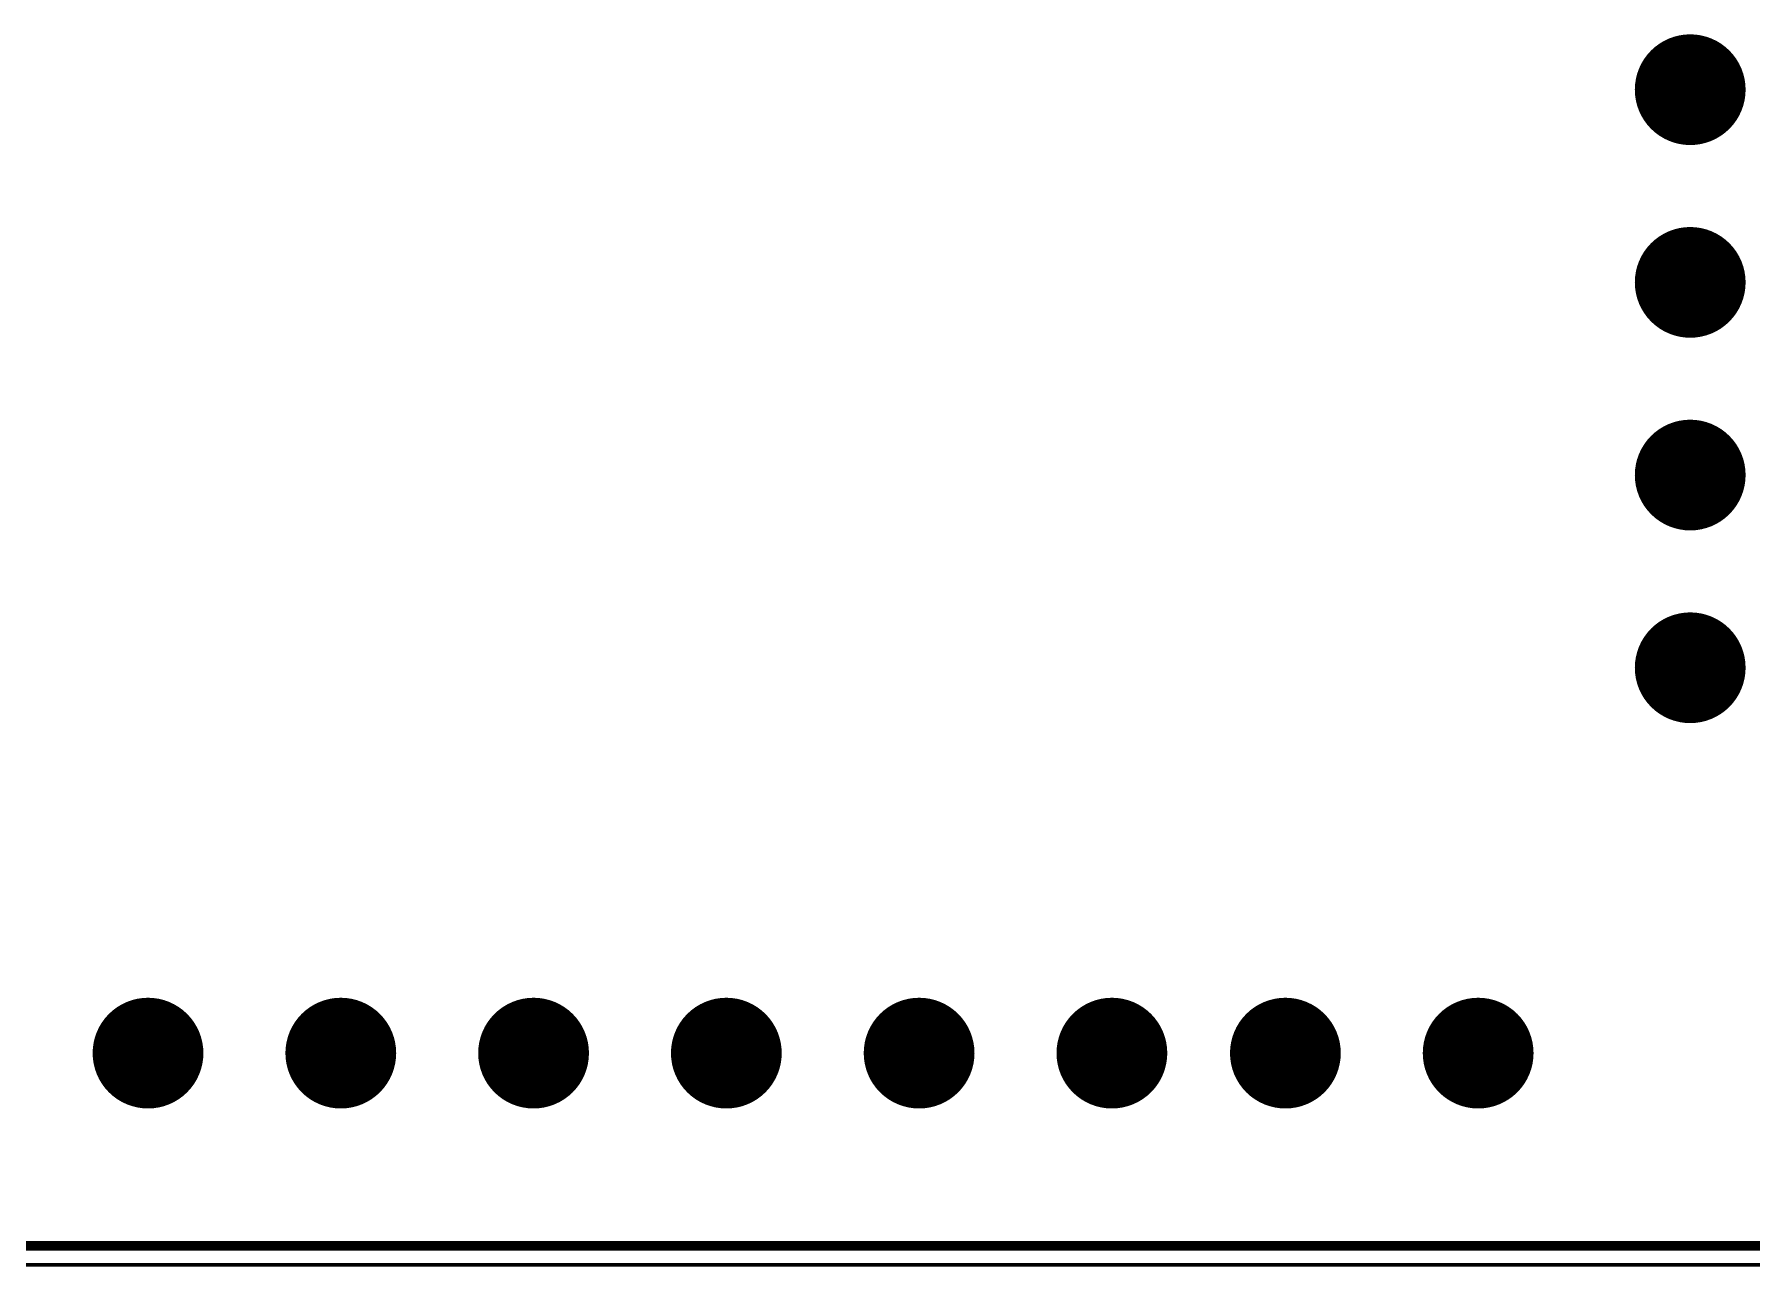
# Model space of a CAD drawing. Header units: millimetres. Extents: x 3.26 to 13.14, y 5.38 to 10.83.
# Drawn here: x 6.451 to 7.342, y 6.808 to 7.448 of the extents above; entities that cross this region are included whole.
import ezdxf

# ---------------------------------------------------------------- set-up
doc = ezdxf.new("R2010")
doc.units = ezdxf.units.MM
doc.header["$MEASUREMENT"] = 0
for name, color, linetype in [('BottomLayer', 5, 'Continuous'), ('BottomSolder', 6, 'Continuous'), ('DrillDrawing', 1, 'Continuous'), ('Mechanical16', 56, 'Continuous'), ('Mechanical4', 56, 'Continuous'), ('MultiLayer', 9, 'Continuous'), ('PadHoleLayer', 156, 'Continuous'), ('TopLayer', 1, 'Continuous'), ('TopOverlay', 2, 'Continuous'), ('TopSolder', 216, 'Continuous')]:
    doc.layers.add(name, color=color, linetype=linetype)

# ---------------------------------------------------------------- blocks, each defined once
blk = doc.blocks.new('_ARDUINO_MEGA2560_REV3___RETAIL_ARDUINO_MEGA2560_REV3___RETAIL_P________65')
at = {"layer": 'BottomLayer', "const_width": 0.02673}
for points in [[(-0.96337, -0.9, 1), (-0.93663, -0.9, 1)], [(-0.96337, -1, 1), (-0.93663, -1, 1)], [(-0.96337, -1.1, 1), (-0.93663, -1.1, 1)], [(-0.96337, -1.2, 1), (-0.93663, -1.2, 1)], [(-0.96337, -1.3, 1), (-0.93663, -1.3, 1)], [(-0.96337, -1.4, 1), (-0.93663, -1.4, 1)], [(-0.96337, -1.49, 1), (-0.93663, -1.49, 1)], [(-0.96337, -1.59, 1), (-0.93663, -1.59, 1)], [(-0.76337, -1.7, 1), (-0.73663, -1.7, 1)], [(-0.66337, -1.7, 1), (-0.63663, -1.7, 1)], [(-0.56337, -1.7, 1), (-0.53663, -1.7, 1)], [(-0.46337, -1.7, 1), (-0.43663, -1.7, 1)]]:
    blk.add_lwpolyline(points, format="xyb", close=True, dxfattribs=at)
at = {"layer": 'BottomSolder', "const_width": 0.02873}
for points in [[(-0.96437, -0.9, 1), (-0.93563, -0.9, 1)], [(-0.96437, -1, 1), (-0.93563, -1, 1)], [(-0.96437, -1.1, 1), (-0.93563, -1.1, 1)], [(-0.96437, -1.2, 1), (-0.93563, -1.2, 1)], [(-0.96437, -1.3, 1), (-0.93563, -1.3, 1)], [(-0.96437, -1.4, 1), (-0.93563, -1.4, 1)], [(-0.96437, -1.49, 1), (-0.93563, -1.49, 1)], [(-0.96437, -1.59, 1), (-0.93563, -1.59, 1)], [(-0.76437, -1.7, 1), (-0.73563, -1.7, 1)], [(-0.66437, -1.7, 1), (-0.63563, -1.7, 1)], [(-0.56437, -1.7, 1), (-0.53563, -1.7, 1)], [(-0.46437, -1.7, 1), (-0.43563, -1.7, 1)]]:
    blk.add_lwpolyline(points, format="xyb", close=True, dxfattribs=at)
at = {"layer": 'Mechanical16', "const_width": 0.00197}
blk.add_lwpolyline([(-1.05984, 2.00984), (-1.05984, -2.00984)], dxfattribs=at)
at = {"layer": 'Mechanical4', "const_width": 0.005}
blk.add_lwpolyline([(-1.05, 2), (-1.05, -2)], dxfattribs=at)
blk.add_lwpolyline([(-1.05, 2), (-1.05, -2)], dxfattribs=at)
at = {"layer": 'MultiLayer', "const_width": 0.02673}
for points in [[(-0.96337, -0.9, 1), (-0.93663, -0.9, 1)], [(-0.96337, -1, 1), (-0.93663, -1, 1)], [(-0.96337, -1.1, 1), (-0.93663, -1.1, 1)], [(-0.96337, -1.2, 1), (-0.93663, -1.2, 1)], [(-0.96337, -1.3, 1), (-0.93663, -1.3, 1)], [(-0.96337, -1.4, 1), (-0.93663, -1.4, 1)], [(-0.96337, -1.49, 1), (-0.93663, -1.49, 1)], [(-0.96337, -1.59, 1), (-0.93663, -1.59, 1)], [(-0.76337, -1.7, 1), (-0.73663, -1.7, 1)], [(-0.66337, -1.7, 1), (-0.63663, -1.7, 1)], [(-0.56337, -1.7, 1), (-0.53663, -1.7, 1)], [(-0.46337, -1.7, 1), (-0.43663, -1.7, 1)]]:
    blk.add_lwpolyline(points, format="xyb", close=True, dxfattribs=at)
at = {"layer": 'PadHoleLayer', "const_width": 0.01673}
for points in [[(-0.95837, -0.9, 1), (-0.94163, -0.9, 1)], [(-0.95837, -1, 1), (-0.94163, -1, 1)], [(-0.95837, -1.1, 1), (-0.94163, -1.1, 1)], [(-0.95837, -1.2, 1), (-0.94163, -1.2, 1)], [(-0.95837, -1.3, 1), (-0.94163, -1.3, 1)], [(-0.95837, -1.4, 1), (-0.94163, -1.4, 1)], [(-0.95837, -1.49, 1), (-0.94163, -1.49, 1)], [(-0.95837, -1.59, 1), (-0.94163, -1.59, 1)], [(-0.75837, -1.7, 1), (-0.74163, -1.7, 1)], [(-0.65837, -1.7, 1), (-0.64163, -1.7, 1)], [(-0.55837, -1.7, 1), (-0.54163, -1.7, 1)], [(-0.45837, -1.7, 1), (-0.44163, -1.7, 1)]]:
    blk.add_lwpolyline(points, format="xyb", close=True, dxfattribs=at)
at = {"layer": 'TopLayer', "const_width": 0.02673}
for points in [[(-0.96337, -0.9, 1), (-0.93663, -0.9, 1)], [(-0.96337, -1, 1), (-0.93663, -1, 1)], [(-0.96337, -1.1, 1), (-0.93663, -1.1, 1)], [(-0.96337, -1.2, 1), (-0.93663, -1.2, 1)], [(-0.96337, -1.3, 1), (-0.93663, -1.3, 1)], [(-0.96337, -1.4, 1), (-0.93663, -1.4, 1)], [(-0.96337, -1.49, 1), (-0.93663, -1.49, 1)], [(-0.96337, -1.59, 1), (-0.93663, -1.59, 1)], [(-0.76337, -1.7, 1), (-0.73663, -1.7, 1)], [(-0.66337, -1.7, 1), (-0.63663, -1.7, 1)], [(-0.56337, -1.7, 1), (-0.53663, -1.7, 1)], [(-0.46337, -1.7, 1), (-0.43663, -1.7, 1)]]:
    blk.add_lwpolyline(points, format="xyb", close=True, dxfattribs=at)
at = {"layer": 'TopOverlay', "const_width": 0.005}
blk.add_lwpolyline([(-1.05, 2), (-1.05, -2)], dxfattribs=at)
at = {"layer": 'TopSolder', "const_width": 0.02873}
for points in [[(-0.96437, -0.9, 1), (-0.93563, -0.9, 1)], [(-0.96437, -1, 1), (-0.93563, -1, 1)], [(-0.96437, -1.1, 1), (-0.93563, -1.1, 1)], [(-0.96437, -1.2, 1), (-0.93563, -1.2, 1)], [(-0.96437, -1.3, 1), (-0.93563, -1.3, 1)], [(-0.96437, -1.4, 1), (-0.93563, -1.4, 1)], [(-0.96437, -1.49, 1), (-0.93563, -1.49, 1)], [(-0.96437, -1.59, 1), (-0.93563, -1.59, 1)], [(-0.76437, -1.7, 1), (-0.73563, -1.7, 1)], [(-0.66437, -1.7, 1), (-0.63563, -1.7, 1)], [(-0.56437, -1.7, 1), (-0.53563, -1.7, 1)], [(-0.46437, -1.7, 1), (-0.43563, -1.7, 1)]]:
    blk.add_lwpolyline(points, format="xyb", close=True, dxfattribs=at)

msp = doc.modelspace()

# ---------------------------------------------------------------- linework, layer by layer
at = {"layer": 'DrillDrawing', "const_width": 0.002}
for points in [[(7.305, 7.424), (7.305, 7.429)], [(7.305, 7.429), (7.315, 7.429)], [(7.315, 7.424), (7.315, 7.429)], [(7.3, 7.414), (7.3, 7.424)], [(7.3, 7.424), (7.305, 7.424)], [(7.315, 7.424), (7.32, 7.424)], [(7.32, 7.414), (7.32, 7.424)], [(7.3, 7.414), (7.305, 7.414)], [(7.305, 7.409), (7.305, 7.414)], [(7.315, 7.414), (7.32, 7.414)], [(7.315, 7.409), (7.315, 7.414)], [(7.305, 7.409), (7.315, 7.409)], [(7.3, 7.314), (7.3, 7.324)], [(7.3, 7.324), (7.305, 7.324)], [(7.305, 7.324), (7.305, 7.329)], [(7.305, 7.329), (7.315, 7.329)], [(7.315, 7.324), (7.315, 7.329)], [(7.315, 7.324), (7.32, 7.324)], [(7.32, 7.314), (7.32, 7.324)], [(7.3, 7.314), (7.305, 7.314)], [(7.305, 7.309), (7.305, 7.314)], [(7.315, 7.314), (7.32, 7.314)], [(7.315, 7.309), (7.315, 7.314)], [(7.305, 7.309), (7.315, 7.309)], [(7.3, 7.214), (7.3, 7.224)], [(7.3, 7.224), (7.305, 7.224)], [(7.305, 7.224), (7.305, 7.229)], [(7.305, 7.229), (7.315, 7.229)], [(7.315, 7.224), (7.315, 7.229)], [(7.315, 7.224), (7.32, 7.224)], [(7.32, 7.214), (7.32, 7.224)], [(7.3, 7.214), (7.305, 7.214)], [(7.305, 7.209), (7.305, 7.214)], [(7.305, 7.209), (7.315, 7.209)], [(7.315, 7.214), (7.32, 7.214)], [(7.315, 7.209), (7.315, 7.214)], [(7.305, 7.124), (7.305, 7.129)], [(7.305, 7.129), (7.315, 7.129)], [(7.315, 7.124), (7.315, 7.129)], [(7.3, 7.114), (7.3, 7.124)], [(7.3, 7.124), (7.305, 7.124)], [(7.315, 7.124), (7.32, 7.124)], [(7.32, 7.114), (7.32, 7.124)], [(7.3, 7.114), (7.305, 7.114)], [(7.305, 7.109), (7.305, 7.114)], [(7.305, 7.109), (7.315, 7.109)], [(7.315, 7.114), (7.32, 7.114)], [(7.315, 7.109), (7.315, 7.114)], [(6.5, 6.914), (6.5, 6.924)], [(6.5, 6.924), (6.505, 6.924)], [(6.505, 6.924), (6.505, 6.929)], [(6.505, 6.929), (6.515, 6.929)], [(6.515, 6.924), (6.515, 6.929)], [(6.515, 6.924), (6.52, 6.924)], [(6.52, 6.914), (6.52, 6.924)], [(6.6, 6.914), (6.6, 6.924)], [(6.6, 6.924), (6.605, 6.924)], [(6.605, 6.924), (6.605, 6.929)], [(6.605, 6.929), (6.615, 6.929)], [(6.615, 6.924), (6.615, 6.929)], [(6.615, 6.924), (6.62, 6.924)], [(6.62, 6.914), (6.62, 6.924)], [(6.7, 6.914), (6.7, 6.924)], [(6.7, 6.924), (6.705, 6.924)], [(6.705, 6.924), (6.705, 6.929)], [(6.705, 6.929), (6.715, 6.929)], [(6.715, 6.924), (6.715, 6.929)], [(6.715, 6.924), (6.72, 6.924)], [(6.72, 6.914), (6.72, 6.924)], [(6.8, 6.914), (6.8, 6.924)], [(6.8, 6.924), (6.805, 6.924)], [(6.805, 6.924), (6.805, 6.929)], [(6.805, 6.929), (6.815, 6.929)], [(6.815, 6.924), (6.815, 6.929)], [(6.815, 6.924), (6.82, 6.924)], [(6.82, 6.914), (6.82, 6.924)], [(6.9, 6.914), (6.9, 6.924)], [(6.9, 6.924), (6.905, 6.924)], [(6.905, 6.924), (6.905, 6.929)], [(6.905, 6.929), (6.915, 6.929)], [(6.915, 6.924), (6.915, 6.929)], [(6.915, 6.924), (6.92, 6.924)], [(6.92, 6.914), (6.92, 6.924)], [(7, 6.914), (7, 6.924)], [(7, 6.924), (7.005, 6.924)], [(7.005, 6.924), (7.005, 6.929)], [(7.005, 6.929), (7.015, 6.929)], [(7.015, 6.924), (7.015, 6.929)], [(7.015, 6.924), (7.02, 6.924)], [(7.02, 6.914), (7.02, 6.924)], [(7.09, 6.914), (7.09, 6.924)], [(7.09, 6.924), (7.095, 6.924)], [(7.095, 6.924), (7.095, 6.929)], [(7.095, 6.929), (7.105, 6.929)], [(7.105, 6.924), (7.105, 6.929)], [(7.105, 6.924), (7.11, 6.924)], [(7.11, 6.914), (7.11, 6.924)], [(7.19, 6.914), (7.19, 6.924)], [(7.19, 6.924), (7.195, 6.924)], [(7.195, 6.924), (7.195, 6.929)], [(7.195, 6.929), (7.205, 6.929)], [(7.205, 6.924), (7.205, 6.929)], [(7.205, 6.924), (7.21, 6.924)], [(7.21, 6.914), (7.21, 6.924)], [(6.5, 6.914), (6.505, 6.914)], [(6.505, 6.909), (6.505, 6.914)], [(6.515, 6.914), (6.52, 6.914)], [(6.515, 6.909), (6.515, 6.914)], [(6.6, 6.914), (6.605, 6.914)], [(6.605, 6.909), (6.605, 6.914)], [(6.615, 6.914), (6.62, 6.914)], [(6.615, 6.909), (6.615, 6.914)], [(6.7, 6.914), (6.705, 6.914)], [(6.705, 6.909), (6.705, 6.914)], [(6.715, 6.914), (6.72, 6.914)], [(6.715, 6.909), (6.715, 6.914)], [(6.8, 6.914), (6.805, 6.914)], [(6.805, 6.909), (6.805, 6.914)], [(6.815, 6.914), (6.82, 6.914)], [(6.815, 6.909), (6.815, 6.914)], [(6.9, 6.914), (6.905, 6.914)], [(6.905, 6.909), (6.905, 6.914)], [(6.915, 6.914), (6.92, 6.914)], [(6.915, 6.909), (6.915, 6.914)], [(7, 6.914), (7.005, 6.914)], [(7.005, 6.909), (7.005, 6.914)], [(7.015, 6.914), (7.02, 6.914)], [(7.015, 6.909), (7.015, 6.914)], [(7.09, 6.914), (7.095, 6.914)], [(7.095, 6.909), (7.095, 6.914)], [(7.105, 6.914), (7.11, 6.914)], [(7.105, 6.909), (7.105, 6.914)], [(7.19, 6.914), (7.195, 6.914)], [(7.195, 6.909), (7.195, 6.914)], [(7.205, 6.914), (7.21, 6.914)], [(7.205, 6.909), (7.205, 6.914)], [(6.505, 6.909), (6.515, 6.909)], [(6.605, 6.909), (6.615, 6.909)], [(6.705, 6.909), (6.715, 6.909)], [(6.805, 6.909), (6.815, 6.909)], [(6.905, 6.909), (6.915, 6.909)], [(7.005, 6.909), (7.015, 6.909)], [(7.095, 6.909), (7.105, 6.909)], [(7.195, 6.909), (7.205, 6.909)]]:
    msp.add_lwpolyline(points, dxfattribs=at)
at = {"layer": 'DrillDrawing', "const_width": 0.001}
for points in [[(7.3045, 7.429, 1), (7.3055, 7.429, 1)], [(7.3045, 7.429, 1), (7.3055, 7.429, 1)], [(7.3145, 7.429, 1), (7.3155, 7.429, 1)], [(7.3145, 7.429, 1), (7.3155, 7.429, 1)], [(7.2995, 7.424, 1), (7.3005, 7.424, 1)], [(7.2995, 7.424, 1), (7.3005, 7.424, 1)], [(7.3045, 7.424, 1), (7.3055, 7.424, 1)], [(7.3045, 7.424, 1), (7.3055, 7.424, 1)], [(7.3145, 7.424, 1), (7.3155, 7.424, 1)], [(7.3145, 7.424, 1), (7.3155, 7.424, 1)], [(7.3195, 7.424, 1), (7.3205, 7.424, 1)], [(7.3195, 7.424, 1), (7.3205, 7.424, 1)], [(7.2995, 7.414, 1), (7.3005, 7.414, 1)], [(7.2995, 7.414, 1), (7.3005, 7.414, 1)], [(7.3045, 7.414, 1), (7.3055, 7.414, 1)], [(7.3045, 7.414, 1), (7.3055, 7.414, 1)], [(7.3145, 7.414, 1), (7.3155, 7.414, 1)], [(7.3145, 7.414, 1), (7.3155, 7.414, 1)], [(7.3195, 7.414, 1), (7.3205, 7.414, 1)], [(7.3195, 7.414, 1), (7.3205, 7.414, 1)], [(7.3045, 7.409, 1), (7.3055, 7.409, 1)], [(7.3045, 7.409, 1), (7.3055, 7.409, 1)], [(7.3145, 7.409, 1), (7.3155, 7.409, 1)], [(7.3145, 7.409, 1), (7.3155, 7.409, 1)], [(7.2995, 7.324, 1), (7.3005, 7.324, 1)], [(7.2995, 7.324, 1), (7.3005, 7.324, 1)], [(7.3045, 7.329, 1), (7.3055, 7.329, 1)], [(7.3045, 7.329, 1), (7.3055, 7.329, 1)], [(7.3045, 7.324, 1), (7.3055, 7.324, 1)], [(7.3045, 7.324, 1), (7.3055, 7.324, 1)], [(7.3145, 7.329, 1), (7.3155, 7.329, 1)], [(7.3145, 7.329, 1), (7.3155, 7.329, 1)], [(7.3145, 7.324, 1), (7.3155, 7.324, 1)], [(7.3145, 7.324, 1), (7.3155, 7.324, 1)], [(7.3195, 7.324, 1), (7.3205, 7.324, 1)], [(7.3195, 7.324, 1), (7.3205, 7.324, 1)], [(7.2995, 7.314, 1), (7.3005, 7.314, 1)], [(7.2995, 7.314, 1), (7.3005, 7.314, 1)], [(7.3045, 7.314, 1), (7.3055, 7.314, 1)], [(7.3045, 7.314, 1), (7.3055, 7.314, 1)], [(7.3145, 7.314, 1), (7.3155, 7.314, 1)], [(7.3145, 7.314, 1), (7.3155, 7.314, 1)], [(7.3195, 7.314, 1), (7.3205, 7.314, 1)], [(7.3195, 7.314, 1), (7.3205, 7.314, 1)], [(7.3045, 7.309, 1), (7.3055, 7.309, 1)], [(7.3045, 7.309, 1), (7.3055, 7.309, 1)], [(7.3145, 7.309, 1), (7.3155, 7.309, 1)], [(7.3145, 7.309, 1), (7.3155, 7.309, 1)], [(7.2995, 7.224, 1), (7.3005, 7.224, 1)], [(7.2995, 7.224, 1), (7.3005, 7.224, 1)], [(7.3045, 7.229, 1), (7.3055, 7.229, 1)], [(7.3045, 7.229, 1), (7.3055, 7.229, 1)], [(7.3045, 7.224, 1), (7.3055, 7.224, 1)], [(7.3045, 7.224, 1), (7.3055, 7.224, 1)], [(7.3145, 7.229, 1), (7.3155, 7.229, 1)], [(7.3145, 7.229, 1), (7.3155, 7.229, 1)], [(7.3145, 7.224, 1), (7.3155, 7.224, 1)], [(7.3145, 7.224, 1), (7.3155, 7.224, 1)], [(7.3195, 7.224, 1), (7.3205, 7.224, 1)], [(7.3195, 7.224, 1), (7.3205, 7.224, 1)], [(7.2995, 7.214, 1), (7.3005, 7.214, 1)], [(7.2995, 7.214, 1), (7.3005, 7.214, 1)], [(7.3045, 7.214, 1), (7.3055, 7.214, 1)], [(7.3045, 7.214, 1), (7.3055, 7.214, 1)], [(7.3045, 7.209, 1), (7.3055, 7.209, 1)], [(7.3045, 7.209, 1), (7.3055, 7.209, 1)], [(7.3145, 7.214, 1), (7.3155, 7.214, 1)], [(7.3145, 7.214, 1), (7.3155, 7.214, 1)], [(7.3145, 7.209, 1), (7.3155, 7.209, 1)], [(7.3145, 7.209, 1), (7.3155, 7.209, 1)], [(7.3195, 7.214, 1), (7.3205, 7.214, 1)], [(7.3195, 7.214, 1), (7.3205, 7.214, 1)], [(7.3045, 7.129, 1), (7.3055, 7.129, 1)], [(7.3045, 7.129, 1), (7.3055, 7.129, 1)], [(7.3145, 7.129, 1), (7.3155, 7.129, 1)], [(7.3145, 7.129, 1), (7.3155, 7.129, 1)], [(7.2995, 7.124, 1), (7.3005, 7.124, 1)], [(7.2995, 7.124, 1), (7.3005, 7.124, 1)], [(7.3045, 7.124, 1), (7.3055, 7.124, 1)], [(7.3045, 7.124, 1), (7.3055, 7.124, 1)], [(7.3145, 7.124, 1), (7.3155, 7.124, 1)], [(7.3145, 7.124, 1), (7.3155, 7.124, 1)], [(7.3195, 7.124, 1), (7.3205, 7.124, 1)], [(7.3195, 7.124, 1), (7.3205, 7.124, 1)], [(7.2995, 7.114, 1), (7.3005, 7.114, 1)], [(7.2995, 7.114, 1), (7.3005, 7.114, 1)], [(7.3045, 7.114, 1), (7.3055, 7.114, 1)], [(7.3045, 7.114, 1), (7.3055, 7.114, 1)], [(7.3045, 7.109, 1), (7.3055, 7.109, 1)], [(7.3045, 7.109, 1), (7.3055, 7.109, 1)], [(7.3145, 7.114, 1), (7.3155, 7.114, 1)], [(7.3145, 7.114, 1), (7.3155, 7.114, 1)], [(7.3145, 7.109, 1), (7.3155, 7.109, 1)], [(7.3145, 7.109, 1), (7.3155, 7.109, 1)], [(7.3195, 7.114, 1), (7.3205, 7.114, 1)], [(7.3195, 7.114, 1), (7.3205, 7.114, 1)], [(6.4995, 6.924, 1), (6.5005, 6.924, 1)], [(6.4995, 6.924, 1), (6.5005, 6.924, 1)], [(6.5045, 6.929, 1), (6.5055, 6.929, 1)], [(6.5045, 6.929, 1), (6.5055, 6.929, 1)], [(6.5045, 6.924, 1), (6.5055, 6.924, 1)], [(6.5045, 6.924, 1), (6.5055, 6.924, 1)], [(6.5145, 6.929, 1), (6.5155, 6.929, 1)], [(6.5145, 6.929, 1), (6.5155, 6.929, 1)], [(6.5145, 6.924, 1), (6.5155, 6.924, 1)], [(6.5145, 6.924, 1), (6.5155, 6.924, 1)], [(6.5195, 6.924, 1), (6.5205, 6.924, 1)], [(6.5195, 6.924, 1), (6.5205, 6.924, 1)], [(6.5995, 6.924, 1), (6.6005, 6.924, 1)], [(6.5995, 6.924, 1), (6.6005, 6.924, 1)], [(6.6045, 6.929, 1), (6.6055, 6.929, 1)], [(6.6045, 6.929, 1), (6.6055, 6.929, 1)], [(6.6045, 6.924, 1), (6.6055, 6.924, 1)], [(6.6045, 6.924, 1), (6.6055, 6.924, 1)], [(6.6145, 6.929, 1), (6.6155, 6.929, 1)], [(6.6145, 6.929, 1), (6.6155, 6.929, 1)], [(6.6145, 6.924, 1), (6.6155, 6.924, 1)], [(6.6145, 6.924, 1), (6.6155, 6.924, 1)], [(6.6195, 6.924, 1), (6.6205, 6.924, 1)], [(6.6195, 6.924, 1), (6.6205, 6.924, 1)], [(6.6995, 6.924, 1), (6.7005, 6.924, 1)], [(6.6995, 6.924, 1), (6.7005, 6.924, 1)], [(6.7045, 6.929, 1), (6.7055, 6.929, 1)], [(6.7045, 6.929, 1), (6.7055, 6.929, 1)], [(6.7045, 6.924, 1), (6.7055, 6.924, 1)], [(6.7045, 6.924, 1), (6.7055, 6.924, 1)], [(6.7145, 6.929, 1), (6.7155, 6.929, 1)], [(6.7145, 6.929, 1), (6.7155, 6.929, 1)], [(6.7145, 6.924, 1), (6.7155, 6.924, 1)], [(6.7145, 6.924, 1), (6.7155, 6.924, 1)], [(6.7195, 6.924, 1), (6.7205, 6.924, 1)], [(6.7195, 6.924, 1), (6.7205, 6.924, 1)], [(6.7995, 6.924, 1), (6.8005, 6.924, 1)], [(6.7995, 6.924, 1), (6.8005, 6.924, 1)], [(6.8045, 6.929, 1), (6.8055, 6.929, 1)], [(6.8045, 6.929, 1), (6.8055, 6.929, 1)], [(6.8045, 6.924, 1), (6.8055, 6.924, 1)], [(6.8045, 6.924, 1), (6.8055, 6.924, 1)], [(6.8145, 6.929, 1), (6.8155, 6.929, 1)], [(6.8145, 6.929, 1), (6.8155, 6.929, 1)], [(6.8145, 6.924, 1), (6.8155, 6.924, 1)], [(6.8145, 6.924, 1), (6.8155, 6.924, 1)], [(6.8195, 6.924, 1), (6.8205, 6.924, 1)], [(6.8195, 6.924, 1), (6.8205, 6.924, 1)], [(6.8995, 6.924, 1), (6.9005, 6.924, 1)], [(6.8995, 6.924, 1), (6.9005, 6.924, 1)], [(6.9045, 6.929, 1), (6.9055, 6.929, 1)], [(6.9045, 6.929, 1), (6.9055, 6.929, 1)], [(6.9045, 6.924, 1), (6.9055, 6.924, 1)], [(6.9045, 6.924, 1), (6.9055, 6.924, 1)], [(6.9145, 6.929, 1), (6.9155, 6.929, 1)], [(6.9145, 6.929, 1), (6.9155, 6.929, 1)], [(6.9145, 6.924, 1), (6.9155, 6.924, 1)], [(6.9145, 6.924, 1), (6.9155, 6.924, 1)], [(6.9195, 6.924, 1), (6.9205, 6.924, 1)], [(6.9195, 6.924, 1), (6.9205, 6.924, 1)], [(6.9995, 6.924, 1), (7.0005, 6.924, 1)], [(6.9995, 6.924, 1), (7.0005, 6.924, 1)], [(7.0045, 6.929, 1), (7.0055, 6.929, 1)], [(7.0045, 6.929, 1), (7.0055, 6.929, 1)], [(7.0045, 6.924, 1), (7.0055, 6.924, 1)], [(7.0045, 6.924, 1), (7.0055, 6.924, 1)], [(7.0145, 6.929, 1), (7.0155, 6.929, 1)], [(7.0145, 6.929, 1), (7.0155, 6.929, 1)], [(7.0145, 6.924, 1), (7.0155, 6.924, 1)], [(7.0145, 6.924, 1), (7.0155, 6.924, 1)], [(7.0195, 6.924, 1), (7.0205, 6.924, 1)], [(7.0195, 6.924, 1), (7.0205, 6.924, 1)], [(7.0895, 6.924, 1), (7.0905, 6.924, 1)], [(7.0895, 6.924, 1), (7.0905, 6.924, 1)], [(7.0945, 6.929, 1), (7.0955, 6.929, 1)], [(7.0945, 6.929, 1), (7.0955, 6.929, 1)], [(7.0945, 6.924, 1), (7.0955, 6.924, 1)], [(7.0945, 6.924, 1), (7.0955, 6.924, 1)], [(7.1045, 6.929, 1), (7.1055, 6.929, 1)], [(7.1045, 6.929, 1), (7.1055, 6.929, 1)], [(7.1045, 6.924, 1), (7.1055, 6.924, 1)], [(7.1045, 6.924, 1), (7.1055, 6.924, 1)], [(7.1095, 6.924, 1), (7.1105, 6.924, 1)], [(7.1095, 6.924, 1), (7.1105, 6.924, 1)], [(7.1895, 6.924, 1), (7.1905, 6.924, 1)], [(7.1895, 6.924, 1), (7.1905, 6.924, 1)], [(7.1945, 6.929, 1), (7.1955, 6.929, 1)], [(7.1945, 6.929, 1), (7.1955, 6.929, 1)], [(7.1945, 6.924, 1), (7.1955, 6.924, 1)], [(7.1945, 6.924, 1), (7.1955, 6.924, 1)], [(7.2045, 6.929, 1), (7.2055, 6.929, 1)], [(7.2045, 6.929, 1), (7.2055, 6.929, 1)], [(7.2045, 6.924, 1), (7.2055, 6.924, 1)], [(7.2045, 6.924, 1), (7.2055, 6.924, 1)], [(7.2095, 6.924, 1), (7.2105, 6.924, 1)], [(7.2095, 6.924, 1), (7.2105, 6.924, 1)], [(6.4995, 6.914, 1), (6.5005, 6.914, 1)], [(6.4995, 6.914, 1), (6.5005, 6.914, 1)], [(6.5045, 6.914, 1), (6.5055, 6.914, 1)], [(6.5045, 6.914, 1), (6.5055, 6.914, 1)], [(6.5145, 6.914, 1), (6.5155, 6.914, 1)], [(6.5145, 6.914, 1), (6.5155, 6.914, 1)], [(6.5195, 6.914, 1), (6.5205, 6.914, 1)], [(6.5195, 6.914, 1), (6.5205, 6.914, 1)], [(6.5995, 6.914, 1), (6.6005, 6.914, 1)], [(6.5995, 6.914, 1), (6.6005, 6.914, 1)], [(6.6045, 6.914, 1), (6.6055, 6.914, 1)], [(6.6045, 6.914, 1), (6.6055, 6.914, 1)], [(6.6145, 6.914, 1), (6.6155, 6.914, 1)], [(6.6145, 6.914, 1), (6.6155, 6.914, 1)], [(6.6195, 6.914, 1), (6.6205, 6.914, 1)], [(6.6195, 6.914, 1), (6.6205, 6.914, 1)], [(6.6995, 6.914, 1), (6.7005, 6.914, 1)], [(6.6995, 6.914, 1), (6.7005, 6.914, 1)], [(6.7045, 6.914, 1), (6.7055, 6.914, 1)], [(6.7045, 6.914, 1), (6.7055, 6.914, 1)], [(6.7145, 6.914, 1), (6.7155, 6.914, 1)], [(6.7145, 6.914, 1), (6.7155, 6.914, 1)], [(6.7195, 6.914, 1), (6.7205, 6.914, 1)], [(6.7195, 6.914, 1), (6.7205, 6.914, 1)], [(6.7995, 6.914, 1), (6.8005, 6.914, 1)], [(6.7995, 6.914, 1), (6.8005, 6.914, 1)], [(6.8045, 6.914, 1), (6.8055, 6.914, 1)], [(6.8045, 6.914, 1), (6.8055, 6.914, 1)], [(6.8145, 6.914, 1), (6.8155, 6.914, 1)], [(6.8145, 6.914, 1), (6.8155, 6.914, 1)], [(6.8195, 6.914, 1), (6.8205, 6.914, 1)], [(6.8195, 6.914, 1), (6.8205, 6.914, 1)], [(6.8995, 6.914, 1), (6.9005, 6.914, 1)], [(6.8995, 6.914, 1), (6.9005, 6.914, 1)], [(6.9045, 6.914, 1), (6.9055, 6.914, 1)], [(6.9045, 6.914, 1), (6.9055, 6.914, 1)], [(6.9145, 6.914, 1), (6.9155, 6.914, 1)], [(6.9145, 6.914, 1), (6.9155, 6.914, 1)], [(6.9195, 6.914, 1), (6.9205, 6.914, 1)], [(6.9195, 6.914, 1), (6.9205, 6.914, 1)], [(6.9995, 6.914, 1), (7.0005, 6.914, 1)], [(6.9995, 6.914, 1), (7.0005, 6.914, 1)], [(7.0045, 6.914, 1), (7.0055, 6.914, 1)], [(7.0045, 6.914, 1), (7.0055, 6.914, 1)], [(7.0145, 6.914, 1), (7.0155, 6.914, 1)], [(7.0145, 6.914, 1), (7.0155, 6.914, 1)], [(7.0195, 6.914, 1), (7.0205, 6.914, 1)], [(7.0195, 6.914, 1), (7.0205, 6.914, 1)], [(7.0895, 6.914, 1), (7.0905, 6.914, 1)], [(7.0895, 6.914, 1), (7.0905, 6.914, 1)], [(7.0945, 6.914, 1), (7.0955, 6.914, 1)], [(7.0945, 6.914, 1), (7.0955, 6.914, 1)], [(7.1045, 6.914, 1), (7.1055, 6.914, 1)], [(7.1045, 6.914, 1), (7.1055, 6.914, 1)], [(7.1095, 6.914, 1), (7.1105, 6.914, 1)], [(7.1095, 6.914, 1), (7.1105, 6.914, 1)], [(7.1895, 6.914, 1), (7.1905, 6.914, 1)], [(7.1895, 6.914, 1), (7.1905, 6.914, 1)], [(7.1945, 6.914, 1), (7.1955, 6.914, 1)], [(7.1945, 6.914, 1), (7.1955, 6.914, 1)], [(7.2045, 6.914, 1), (7.2055, 6.914, 1)], [(7.2045, 6.914, 1), (7.2055, 6.914, 1)], [(7.2095, 6.914, 1), (7.2105, 6.914, 1)], [(7.2095, 6.914, 1), (7.2105, 6.914, 1)], [(6.5045, 6.909, 1), (6.5055, 6.909, 1)], [(6.5045, 6.909, 1), (6.5055, 6.909, 1)], [(6.5145, 6.909, 1), (6.5155, 6.909, 1)], [(6.5145, 6.909, 1), (6.5155, 6.909, 1)], [(6.6045, 6.909, 1), (6.6055, 6.909, 1)], [(6.6045, 6.909, 1), (6.6055, 6.909, 1)], [(6.6145, 6.909, 1), (6.6155, 6.909, 1)], [(6.6145, 6.909, 1), (6.6155, 6.909, 1)], [(6.7045, 6.909, 1), (6.7055, 6.909, 1)], [(6.7045, 6.909, 1), (6.7055, 6.909, 1)], [(6.7145, 6.909, 1), (6.7155, 6.909, 1)], [(6.7145, 6.909, 1), (6.7155, 6.909, 1)], [(6.8045, 6.909, 1), (6.8055, 6.909, 1)], [(6.8045, 6.909, 1), (6.8055, 6.909, 1)], [(6.8145, 6.909, 1), (6.8155, 6.909, 1)], [(6.8145, 6.909, 1), (6.8155, 6.909, 1)], [(6.9045, 6.909, 1), (6.9055, 6.909, 1)], [(6.9045, 6.909, 1), (6.9055, 6.909, 1)], [(6.9145, 6.909, 1), (6.9155, 6.909, 1)], [(6.9145, 6.909, 1), (6.9155, 6.909, 1)], [(7.0045, 6.909, 1), (7.0055, 6.909, 1)], [(7.0045, 6.909, 1), (7.0055, 6.909, 1)], [(7.0145, 6.909, 1), (7.0155, 6.909, 1)], [(7.0145, 6.909, 1), (7.0155, 6.909, 1)], [(7.0945, 6.909, 1), (7.0955, 6.909, 1)], [(7.0945, 6.909, 1), (7.0955, 6.909, 1)], [(7.1045, 6.909, 1), (7.1055, 6.909, 1)], [(7.1045, 6.909, 1), (7.1055, 6.909, 1)], [(7.1945, 6.909, 1), (7.1955, 6.909, 1)], [(7.1945, 6.909, 1), (7.1955, 6.909, 1)], [(7.2045, 6.909, 1), (7.2055, 6.909, 1)], [(7.2045, 6.909, 1), (7.2055, 6.909, 1)]]:
    msp.add_lwpolyline(points, format="xyb", close=True, dxfattribs=at)

# ---------------------------------------------------------------- block references
at = {"rotation": 90}
msp.add_blockref('_ARDUINO_MEGA2560_REV3___RETAIL_ARDUINO_MEGA2560_REV3___RETAIL_P________65', (5.61, 7.869), dxfattribs=at)

doc.saveas('drawing.dxf')
